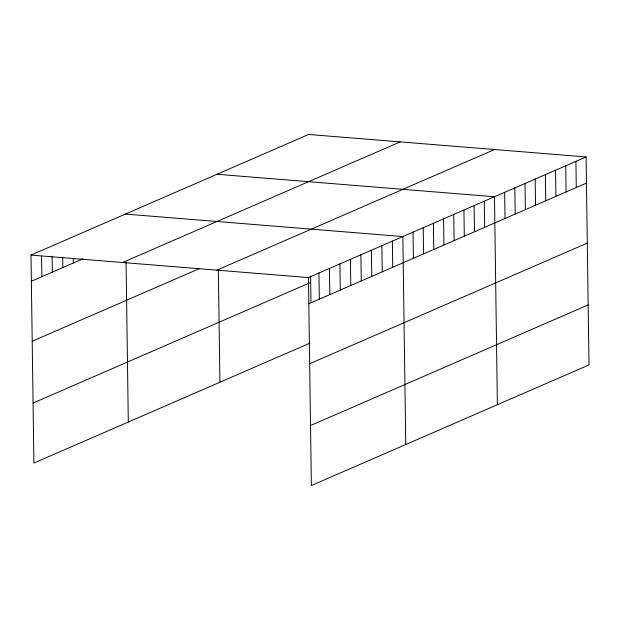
<?xml version="1.0" encoding="UTF-8"?>
<svg xmlns="http://www.w3.org/2000/svg" width="620" height="620" viewBox="0 0 620 620"><rect width="100%" height="100%" fill="white"/><g stroke="black" fill="none" stroke-linecap="round" stroke-linejoin="round"><path stroke-width="0.93" d="M309.845 343.162L33.906 463.055L31 255.091L308.636 134.463L586.094 156.945L589 364.909L311.364 485.538L308.458 277.574L586.094 156.945M31.364 281.248L82.933 258.842M122.558 262.508L400.202 141.879M32.201 341.248L199.555 268.538M216.899 270.157L494.535 149.521M33.069 403.062L310.705 282.433M308.822 303.73L586.458 183.101M309.659 363.731L587.303 243.094M310.519 425.545L588.163 304.908M217.016 174.267L494.473 196.749L497.38 404.713M125.395 214.078L402.853 236.561L405.759 444.525M31 255.091L308.458 277.574M575.918 161.363L576.282 187.527M565.735 165.788L566.099 191.944M555.559 170.213L555.923 196.369M545.375 174.631L545.74 200.795M535.192 179.056L535.564 205.22M525.016 183.481L525.38 209.638M514.832 187.907L515.197 214.063M504.657 192.324L505.021 218.488M484.298 201.174L484.662 227.331M474.114 205.6L474.478 231.756M463.938 210.017L464.303 236.181M453.755 214.442L454.119 240.599M443.571 218.868L443.943 245.024M433.396 223.285L433.76 249.449M423.212 227.71L423.576 253.874M413.036 232.136L413.4 258.292M392.367 241.118L392.731 267.274M381.874 245.675L382.246 271.831M371.388 250.232L371.752 276.388M360.902 254.789L361.266 280.945M350.409 259.346L350.773 285.502M339.923 263.903L340.287 290.059M329.437 268.46L329.801 294.616M318.944 273.017L319.308 299.173M310.612 275.877L310.984 302.428M218.349 269.793L219.922 382.238M126.069 262.144L128.301 422.042M73.253 258.354L73.323 263.019M62.69 257.3L62.829 267.577M52.119 256.254L52.344 272.133M41.563 256.137L41.858 276.69"/></g></svg>
